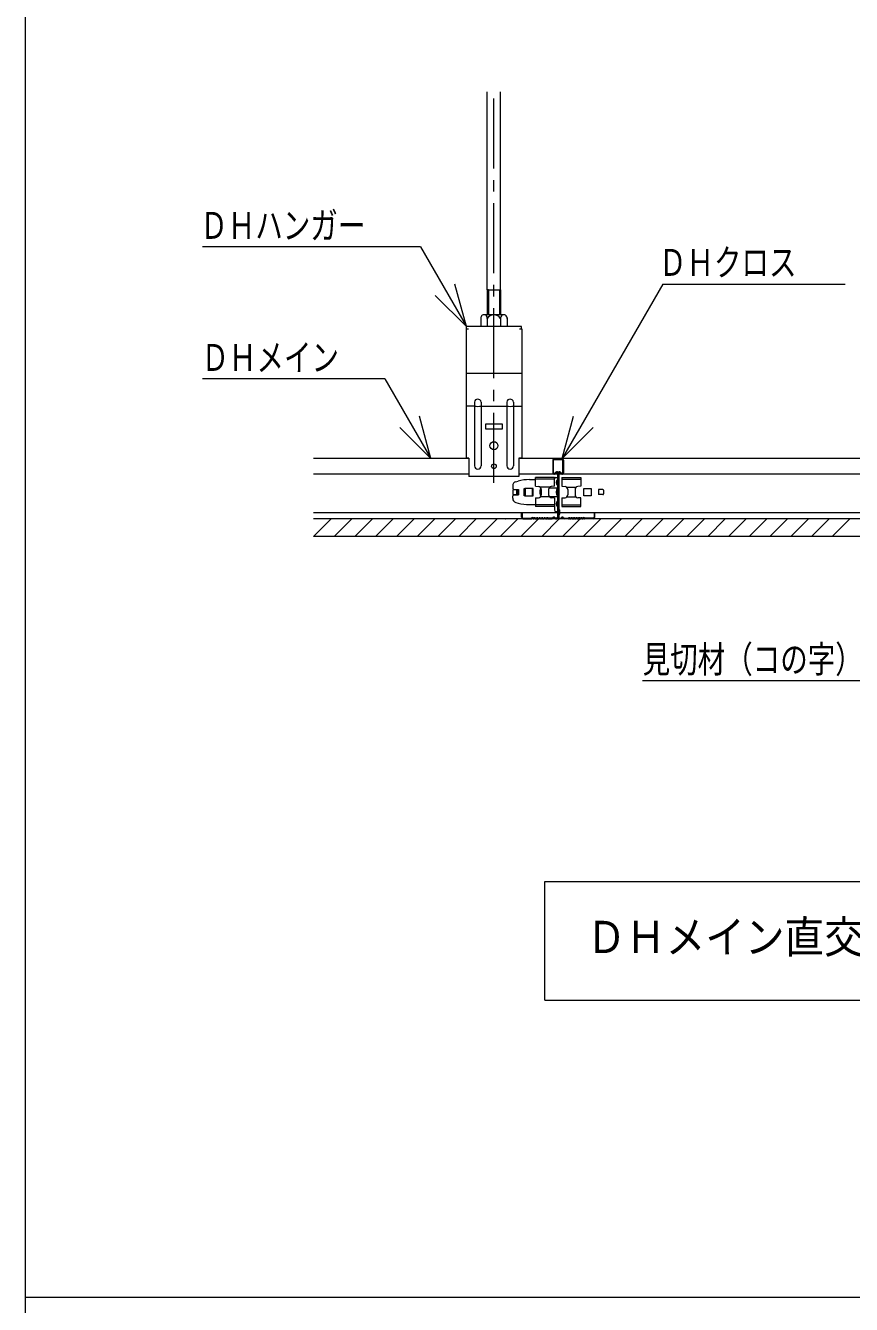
# Model space of a CAD drawing. Units: millimetres, scale not verified. Extents: x -205 to 205, y -142 to 142.
# Drawn here: x -205 to -148.7, y 9 to 96.2 of the extents above; entities that cross this region are included whole.
import ezdxf
from ezdxf.enums import TextEntityAlignment as Align

# ---------------------------------------------------------------- set-up
doc = ezdxf.new("R2010")
doc.units = ezdxf.units.MM
doc.header["$LTSCALE"] = 0.25
doc.linetypes.add('USER4', pattern=[28.575, 19.05, -3.175, 3.175, -3.175])
for name, color, linetype, lineweight in [('0-1_0-0 基本', 7, 'Continuous', 18), ('0-2_0-1 軸組', 7, 'Continuous', 18), ('0-3_0-2 インサート', 7, 'Continuous', 18), ('F-1_F-0 図枠', 7, 'Continuous', 18), ('F-2_F-1 レイアウト', 7, 'Continuous', 18)]:
    doc.layers.add(name, color=color, linetype=linetype, lineweight=lineweight)
doc.styles.add('ＭＳ ゴシック', font='')
doc.styles.get('ＭＳ ゴシック').set_extended_font_data('MS Gothic')

msp = doc.modelspace()

# ---------------------------------------------------------------- linework, layer by layer
at = {"layer": '0-1_0-0 基本'}
for p, q in [((-173.5352, 78.1406), (-173.5352, 91.6404)), ((-172.6352, 78.1406), (-172.6352, 91.6404)), ((-173.5352, 78.1406), (-173.5352, 76.4404)), ((-173.4552, 78.1406), (-173.5352, 78.1406)), ((-173.4552, 78.1406), (-173.4552, 76.4404)), ((-173.4552, 78.1406), (-172.6352, 78.1406)), ((-172.7152, 78.1406), (-172.7152, 76.4404)), ((-172.6352, 78.1406), (-172.6352, 76.4404)), ((-173.9852, 76.2379), (-173.9852, 75.6404)), ((-172.4102, 76.4404), (-173.7602, 76.4404)), ((-173.5352, 76.1904), (-173.5352, 75.6404)), ((-172.6352, 76.1904), (-172.6352, 75.6404)), ((-172.1852, 76.2379), (-172.1852, 75.6404)), ((-174.9852, 75.4804), (-174.9852, 66.6604)), ((-174.9852, 75.4804), (-174.8252, 75.4804)), ((-171.2052, 75.6404), (-174.9652, 75.6404)), ((-174.9652, 75.4804), (-174.9652, 75.6404)), ((-171.3452, 75.4804), (-171.1852, 75.4804)), ((-171.2052, 75.4804), (-171.2052, 75.6404)), ((-171.1852, 75.4804), (-171.1852, 66.6604)), ((-171.1852, 72.4404), (-174.9852, 72.4404)), ((-174.4102, 70.2173), (-174.9852, 70.2173)), ((-174.4102, 70.4954), (-174.4102, 66.1454)), ((-173.9602, 70.4954), (-173.9602, 66.1454)), ((-173.9602, 70.2173), (-172.2102, 70.2173)), ((-172.2102, 70.4954), (-172.2102, 66.1454)), ((-171.7602, 70.4954), (-171.7602, 66.1454)), ((-171.7602, 70.2173), (-171.1852, 70.2173)), ((-174.7852, 66.6404), (-185.3872, 66.6404)), ((-174.7852, 66.6604), (-174.9852, 66.6604)), ((-174.7852, 66.6604), (-174.7852, 65.4204)), ((-171.1852, 66.6604), (-171.3852, 66.6604)), ((-171.3852, 66.6604), (-171.3852, 65.4204)), ((-159.3023, 66.6404), (-171.3852, 66.6404)), ((-147.2899, 66.6404), (-159.3023, 66.6404)), ((-174.7852, 65.5804), (-185.3872, 65.5804)), ((-171.3852, 65.4204), (-174.7852, 65.4204)), ((-159.3023, 65.5804), (-171.3852, 65.5804)), ((-147.2899, 65.5804), (-159.3023, 65.5804)), ((-171.8083, 64.7802), (-171.8083, 64.6204)), ((-171.7583, 64.5354), (-171.4583, 64.5354)), ((-171.7283, 64.5404), (-171.4083, 64.5404)), ((-171.5859, 65.07), (-171.4434, 65.1082)), ((-171.5583, 64.5354), (-171.5583, 64.1854)), ((-171.5083, 64.5354), (-171.5083, 64.1854)), ((-171.4583, 64.5354), (-171.4583, 64.1854)), ((-171.4083, 64.5404), (-171.4083, 64.1804)), ((-170.9463, 64.6104), (-170.9463, 64.1104)), ((-170.6669, 65.2104), (-170.2583, 65.2104)), ((-168.9583, 65.3435), (-170.2583, 65.3435)), ((-170.2583, 64.7604), (-170.2583, 65.3435)), ((-168.9583, 65.2404), (-170.2583, 65.2404)), ((-170.2583, 64.7604), (-170.0409, 64.7414)), ((-169.2953, 64.6878), (-169.9213, 64.6878)), ((-169.8583, 64.5421), (-169.8583, 64.1787)), ((-169.3583, 64.5421), (-169.3583, 64.1787)), ((-169.3196, 64.6604), (-168.7583, 64.6604)), ((-168.9583, 64.7604), (-169.1757, 64.7414)), ((-168.9583, 64.7604), (-168.9583, 65.3435)), ((-168.8583, 65.3604), (-168.7583, 65.3604)), ((-168.4583, 65.3435), (-167.1583, 65.3435)), ((-168.4583, 65.3435), (-168.4583, 64.7604)), ((-168.4583, 65.2404), (-167.1583, 65.2404)), ((-168.4583, 64.7604), (-168.2409, 64.7414)), ((-168.1213, 64.6878), (-167.4953, 64.6878)), ((-168.0583, 64.5421), (-168.0583, 64.1787)), ((-167.5583, 64.5421), (-167.5583, 64.1787)), ((-167.1583, 64.7604), (-167.3757, 64.7414)), ((-167.1583, 65.3435), (-167.1583, 64.7604)), ((-166.9583, 64.6104), (-166.4481, 64.6104)), ((-166.4702, 64.6104), (-166.4702, 64.1104)), ((-166.4583, 64.6104), (-166.4583, 64.1104)), ((-166.4481, 64.6104), (-166.4481, 64.1104)), ((-165.9583, 64.5354), (-165.9583, 64.1854)), ((-165.6583, 64.5354), (-165.9583, 64.5354)), ((-171.8083, 64.4854), (-171.8083, 64.2354)), ((-171.8083, 63.9406), (-171.8083, 64.1004)), ((-171.7583, 64.1854), (-171.4583, 64.1854)), ((-171.7283, 64.1804), (-171.4083, 64.1804)), ((-171.5859, 63.6508), (-171.4434, 63.6126)), ((-170.2583, 63.9604), (-170.0409, 63.9794)), ((-170.2583, 63.9604), (-170.2583, 63.3773)), ((-169.9583, 64.4604), (-169.9583, 64.2604)), ((-169.2953, 64.0329), (-169.9213, 64.0329)), ((-169.3196, 64.0604), (-168.7583, 64.0604)), ((-168.9583, 63.9604), (-169.1757, 63.9794)), ((-168.9583, 63.9604), (-168.9583, 63.3773)), ((-168.4583, 63.9604), (-168.2409, 63.9794)), ((-168.4583, 63.9604), (-168.4583, 63.3773)), ((-168.1213, 64.0329), (-167.4953, 64.0329)), ((-167.1583, 63.9604), (-167.3757, 63.9794)), ((-167.1583, 63.3773), (-167.1583, 63.9604)), ((-165.6583, 64.1854), (-165.9583, 64.1854)), ((-165.6083, 64.4854), (-165.6083, 64.2354)), ((-159.3023, 62.9404), (-185.3872, 62.9404)), ((-170.6669, 63.5104), (-170.2583, 63.5104)), ((-168.9583, 63.4804), (-170.2583, 63.4804)), ((-168.9583, 63.3773), (-170.2583, 63.3773)), ((-168.9583, 63.5104), (-168.9583, 63.1404)), ((-168.8583, 63.0404), (-168.7583, 63.0404)), ((-168.7583, 63.1504), (-168.5883, 63.1504)), ((-168.7583, 62.8504), (-168.5883, 62.8504)), ((-168.5883, 62.8504), (-168.5883, 63.1504)), ((-168.4583, 63.4804), (-167.1583, 63.4804)), ((-168.4583, 63.3773), (-167.1583, 63.3773)), ((-133.8629, 62.9404), (-159.3023, 62.9404)), ((-170.6352, 62.5404), (-185.3872, 62.5404)), ((-185.3872, 61.3404), (-184.1872, 62.5404)), ((-183.973, 61.3404), (-182.773, 62.5404)), ((-182.5588, 61.3404), (-181.3588, 62.5404)), ((-181.1446, 61.3404), (-179.9446, 62.5404)), ((-179.7304, 61.3404), (-178.5304, 62.5404)), ((-178.3161, 61.3404), (-177.1161, 62.5404)), ((-176.9019, 61.3404), (-175.7019, 62.5404)), ((-175.4877, 61.3404), (-174.2877, 62.5404)), ((-174.0735, 61.3404), (-172.8735, 62.5404)), ((-172.6593, 61.3404), (-171.4593, 62.5404)), ((-172.3083, 62.536), (-172.3039, 62.5404)), ((-171.2451, 61.3404), (-170.0451, 62.5404)), ((-131.3129, 62.5404), (-170.5852, 62.5404)), ((-169.8309, 61.3404), (-168.6309, 62.5404)), ((-168.4166, 61.3404), (-167.2166, 62.5404)), ((-167.0024, 61.3404), (-165.8024, 62.5404)), ((-165.5882, 61.3404), (-164.3882, 62.5404)), ((-164.174, 61.3404), (-162.974, 62.5404)), ((-162.7598, 61.3404), (-161.5598, 62.5404)), ((-161.3456, 61.3404), (-160.1456, 62.5404)), ((-159.9314, 61.3404), (-158.7314, 62.5404)), ((-158.5171, 61.3404), (-157.3171, 62.5404)), ((-157.1029, 61.3404), (-155.9029, 62.5404)), ((-155.6887, 61.3404), (-154.4887, 62.5404)), ((-154.2745, 61.3404), (-153.0745, 62.5404)), ((-152.8603, 61.3404), (-151.6603, 62.5404)), ((-151.4461, 61.3404), (-150.2461, 62.5404)), ((-150.0319, 61.3404), (-148.8319, 62.5404)), ((-131.3129, 61.3404), (-185.3872, 61.3404))]:
    msp.add_line(p, q, dxfattribs=at)
at = {"layer": '0-1_0-0 基本', "color": 4, "linetype": 'USER4'}
msp.add_line((-173.0852, 64.9897), (-173.0852, 91.6404), dxfattribs=at)
at = {"layer": '0-1_0-0 基本'}
for points in [[(-172.5352, 68.6504), (-173.6352, 68.6504), (-173.6352, 69.0004), (-172.5352, 69.0004)], [(-170.9685, 64.1104), (-170.4583, 64.1104), (-170.4583, 64.6104), (-170.9685, 64.6104)], [(-170.9683, 64.1054), (-170.4183, 64.1054), (-170.4183, 64.6154), (-170.9683, 64.6154)]]:
    msp.add_lwpolyline(points, close=True, dxfattribs=at)
for points in [[(-170.9683, 64.1054), (-171.0183, 64.1054), (-171.0183, 64.6154), (-170.9683, 64.6154)], [(-166.4481, 64.1104), (-166.9583, 64.1104), (-166.9583, 64.6104)]]:
    msp.add_lwpolyline(points, dxfattribs=at)
for centre, radius in [((-173.0852, 67.5204), 0.275), ((-173.0852, 66.1204), 0.16)]:
    msp.add_circle(centre, radius, dxfattribs=at)
for centre, radius, start, end in [((-173.7602, 76.2141), 0.2263, 353.97442, 186.02558), ((-173.0852, 75.9104), 0.53, 31.89079, 148.10921), ((-172.4102, 76.2141), 0.2263, 353.97442, 186.02558), ((-174.1852, 70.4689), 0.2266, 6.73292, 173.26708), ((-171.9852, 70.4689), 0.2266, 6.73292, 173.26708), ((-174.1852, 71.9027), 1.7004, 262.39609, 277.60391), ((-171.9852, 71.9027), 1.7004, 262.39609, 277.60391), ((-174.1852, 66.1454), 0.225, 180, 0), ((-171.9852, 66.1454), 0.225, 180, 0), ((-171.5083, 64.7802), 0.3, 105, 180), ((-171.7283, 64.6204), 0.08, 180, 270), ((-171.7583, 64.4854), 0.05, 90, 180), ((-170.6669, 62.2104), 3, 90, 105), ((-170.0583, 64.5421), 0.2, 0, 85), ((-169.7583, 64.4604), 0.2, 125.77673, 180), ((-169.1583, 64.5421), 0.2, 95, 180), ((-168.8583, 65.2604), 0.1, 90, 180), ((-168.5483, 65.0104), 0.29, 136.39718, 223.60282), ((-168.2358, 64.3604), 0.6025, 150.13717, 209.86283), ((-168.2583, 64.5421), 0.2, 0, 85), ((-167.3583, 64.5421), 0.2, 95, 180), ((-165.6583, 64.4854), 0.05, 0, 90), ((-171.7583, 64.2354), 0.05, 180, 270), ((-171.7283, 64.1004), 0.08, 90, 180), ((-171.5083, 63.9406), 0.3, 180, 255), ((-170.0583, 64.1787), 0.2, 275, 0), ((-169.7583, 64.2604), 0.2, 180, 234.22327), ((-169.1583, 64.1787), 0.2, 180, 265), ((-168.5483, 63.5604), 0.29, 136.39718, 223.60282), ((-168.2583, 64.1787), 0.2, 275, 0), ((-167.3583, 64.1787), 0.2, 180, 265), ((-165.6583, 64.2354), 0.05, 270, 0), ((-170.6669, 66.5104), 3, 255, 270), ((-168.8583, 63.1404), 0.1, 180, 270)]:
    msp.add_arc(centre, radius, start, end, dxfattribs=at)
at = {"layer": '0-2_0-1 軸組'}
for p, q in [((-169.0733, 66.5404), (-169.0733, 65.6804)), ((-169.0233, 65.6804), (-169.0233, 66.5404)), ((-168.9733, 66.6404), (-168.4433, 66.6404)), ((-168.9733, 66.5904), (-168.4433, 66.5904)), ((-168.3933, 65.6804), (-168.3933, 66.5404)), ((-168.3433, 66.5404), (-168.3433, 65.6804)), ((-168.9362, 65.6468), (-168.8619, 65.721)), ((-168.9026, 65.6097), (-168.8266, 65.6857)), ((-168.7583, 65.6574), (-168.7583, 62.6404)), ((-168.7083, 65.6574), (-168.7083, 62.6404)), ((-168.7083, 65.5541), (-168.7083, 62.6404)), ((-168.6583, 65.6574), (-168.6583, 62.6404)), ((-168.514, 65.6097), (-168.59, 65.6857)), ((-168.4804, 65.6468), (-168.5546, 65.721)), ((-171.2083, 62.6404), (-171.2083, 62.9404)), ((-171.2083, 62.9404), (-171.1583, 62.9404)), ((-171.1583, 62.9404), (-171.1583, 62.6404)), ((-166.2583, 62.9404), (-166.2583, 62.6404)), ((-166.2083, 62.9404), (-166.2583, 62.9404)), ((-166.2083, 62.6404), (-166.2083, 62.9404)), ((-171.1083, 62.5904), (-170.5356, 62.5904)), ((-171.1083, 62.5404), (-170.5356, 62.5404)), ((-170.5078, 62.6099), (-170.5214, 62.5962)), ((-170.4724, 62.5745), (-170.4861, 62.5609)), ((-170.4441, 62.5745), (-170.4305, 62.5609)), ((-170.3951, 62.5962), (-170.4088, 62.6099)), ((-170.3649, 62.5904), (-170.381, 62.5904)), ((-170.3649, 62.5404), (-170.381, 62.5404)), ((-170.2517, 62.5904), (-170.1949, 62.5904)), ((-170.2517, 62.5404), (-170.1949, 62.5404)), ((-170.0817, 62.5904), (-170.0249, 62.5904)), ((-170.0249, 62.5404), (-170.0817, 62.5404)), ((-169.9117, 62.5904), (-169.8549, 62.5904)), ((-169.8549, 62.5404), (-169.9117, 62.5404)), ((-169.7417, 62.5904), (-169.6849, 62.5904)), ((-169.7417, 62.5404), (-169.6849, 62.5404)), ((-169.5717, 62.5904), (-169.5149, 62.5904)), ((-169.5149, 62.5404), (-169.5717, 62.5404)), ((-169.1134, 62.5904), (-169.4017, 62.5904)), ((-169.4017, 62.5404), (-169.1148, 62.5404)), ((-169.0828, 62.6047), (-169.0672, 62.6232)), ((-169.0289, 62.5911), (-169.0445, 62.5725)), ((-168.9676, 62.5911), (-168.9521, 62.5725)), ((-168.9138, 62.6047), (-168.9293, 62.6232)), ((-168.8083, 62.5904), (-168.8831, 62.5904)), ((-168.8831, 62.5404), (-168.8083, 62.5404)), ((-168.6083, 62.5904), (-168.5334, 62.5904)), ((-168.5334, 62.5404), (-168.6083, 62.5404)), ((-168.5028, 62.6047), (-168.4872, 62.6232)), ((-168.4489, 62.5911), (-168.4645, 62.5725)), ((-168.3876, 62.5911), (-168.3721, 62.5725)), ((-168.3338, 62.6047), (-168.3493, 62.6232)), ((-168.3031, 62.5904), (-168.0149, 62.5904)), ((-168.0149, 62.5404), (-168.3018, 62.5404)), ((-167.8449, 62.5904), (-167.9017, 62.5904)), ((-167.9017, 62.5404), (-167.8449, 62.5404)), ((-167.6749, 62.5904), (-167.7317, 62.5904)), ((-167.7317, 62.5404), (-167.6749, 62.5404)), ((-167.5049, 62.5904), (-167.5617, 62.5904)), ((-167.5617, 62.5404), (-167.5049, 62.5404)), ((-167.3349, 62.5904), (-167.3917, 62.5904)), ((-167.3917, 62.5404), (-167.3349, 62.5404)), ((-167.1649, 62.5904), (-167.2217, 62.5904)), ((-167.2217, 62.5404), (-167.1649, 62.5404)), ((-167.0517, 62.5904), (-167.0356, 62.5904)), ((-167.0517, 62.5404), (-167.0356, 62.5404)), ((-167.0214, 62.5962), (-167.0078, 62.6099)), ((-166.9724, 62.5745), (-166.9861, 62.5609)), ((-166.9441, 62.5745), (-166.9305, 62.5609)), ((-166.9088, 62.6099), (-166.8951, 62.5962)), ((-166.3083, 62.5904), (-166.881, 62.5904)), ((-166.3083, 62.5404), (-166.881, 62.5404))]:
    msp.add_line(p, q, dxfattribs=at)
for centre, radius, start, end in [((-168.9733, 66.5404), 0.1, 90, 180), ((-168.9733, 66.5404), 0.05, 90, 180), ((-168.4433, 66.5404), 0.1, 0, 90), ((-168.4433, 66.5404), 0.05, 0, 90), ((-168.9733, 65.6804), 0.1, 180, 315), ((-168.9733, 65.6804), 0.05, 180, 317.84797), ((-168.7983, 65.6574), 0.09, 0, 135), ((-168.7983, 65.6574), 0.04, 0, 135), ((-168.6183, 65.6574), 0.09, 45, 180), ((-168.6183, 65.6574), 0.04, 45, 180), ((-168.4433, 65.6804), 0.1, 225, 0), ((-168.4433, 65.6804), 0.05, 222.15203, 0), ((-171.1083, 62.6404), 0.1, 180, 270), ((-171.1083, 62.6404), 0.05, 180, 270), ((-170.5356, 62.6104), 0.02, 270, 315), ((-170.5356, 62.6104), 0.07, 270, 315), ((-170.4583, 62.5604), 0.07, 45, 135), ((-170.4583, 62.5604), 0.02, 45, 135), ((-170.381, 62.6104), 0.07, 225, 270), ((-170.381, 62.6104), 0.02, 225, 270), ((-170.3649, 62.6104), 0.02, 270, 308.94244), ((-170.3649, 62.6104), 0.07, 270, 308.94244), ((-170.3083, 62.5404), 0.07, 51.05756, 128.94244), ((-170.3083, 62.5404), 0.02, 53.1301, 128.94244), ((-170.2517, 62.6104), 0.07, 231.05756, 270), ((-170.2517, 62.6104), 0.02, 231.05756, 270), ((-170.1949, 62.6104), 0.02, 270, 308.94244), ((-170.1949, 62.6104), 0.07, 270, 308.94244), ((-170.1383, 62.5404), 0.07, 51.05756, 128.94244), ((-170.1383, 62.5404), 0.02, 51.05756, 126.8699), ((-170.0817, 62.6104), 0.07, 231.05756, 270), ((-170.0817, 62.6104), 0.02, 231.05756, 270), ((-170.0249, 62.6104), 0.02, 270, 308.94244), ((-170.0249, 62.6104), 0.07, 270, 308.94244), ((-169.9683, 62.5404), 0.07, 51.05756, 128.94244), ((-169.9683, 62.5404), 0.02, 51.05756, 126.8699), ((-169.9117, 62.6104), 0.07, 231.05756, 270), ((-169.9117, 62.6104), 0.02, 231.05756, 270), ((-169.8549, 62.6104), 0.02, 270, 308.94244), ((-169.8549, 62.6104), 0.07, 270, 308.94244), ((-169.7983, 62.5404), 0.07, 51.05756, 128.94244), ((-169.7983, 62.5404), 0.02, 51.05756, 126.8699), ((-169.7417, 62.6104), 0.07, 231.05756, 270), ((-169.7417, 62.6104), 0.02, 231.05756, 270), ((-169.6849, 62.6104), 0.02, 270, 308.94244), ((-169.6849, 62.6104), 0.07, 270, 308.94244), ((-169.6283, 62.5404), 0.07, 51.05756, 128.94244), ((-169.6283, 62.5404), 0.02, 51.05756, 126.8699), ((-169.5717, 62.6104), 0.07, 231.05756, 270), ((-169.5717, 62.6104), 0.02, 231.05756, 270), ((-169.5149, 62.6104), 0.02, 270, 308.94244), ((-169.5149, 62.6104), 0.07, 270, 308.94244), ((-169.4583, 62.5404), 0.07, 51.05756, 128.94244), ((-169.4583, 62.5404), 0.02, 51.05756, 126.8699), ((-169.4017, 62.6104), 0.07, 231.05756, 270), ((-169.4017, 62.6104), 0.02, 231.05756, 270), ((-169.1134, 62.6304), 0.04, 270, 320), ((-169.1134, 62.6304), 0.09, 270, 320), ((-168.9983, 62.5654), 0.09, 40, 140), ((-168.9983, 62.5654), 0.04, 40, 140), ((-168.8831, 62.6304), 0.09, 220, 270), ((-168.8831, 62.6304), 0.04, 220, 270), ((-168.8083, 62.6404), 0.05, 270, 0), ((-168.8083, 62.6404), 0.1, 270, 0), ((-168.6083, 62.6404), 0.1, 180, 270), ((-168.6083, 62.6404), 0.05, 180, 270), ((-168.5334, 62.6304), 0.04, 270, 320), ((-168.5334, 62.6304), 0.09, 270, 320), ((-168.4183, 62.5654), 0.09, 40, 140), ((-168.4183, 62.5654), 0.04, 40, 140), ((-168.3031, 62.6304), 0.09, 220, 270), ((-168.3031, 62.6304), 0.04, 220, 270), ((-168.0149, 62.6104), 0.02, 270, 308.94244), ((-168.0149, 62.6104), 0.07, 270, 308.94244), ((-167.9583, 62.5404), 0.07, 51.05756, 128.94244), ((-167.9583, 62.5404), 0.02, 53.1301, 128.94244), ((-167.9017, 62.6104), 0.07, 231.05756, 270), ((-167.9017, 62.6104), 0.02, 231.05756, 270), ((-167.8449, 62.6104), 0.02, 270, 308.94244), ((-167.8449, 62.6104), 0.07, 270, 308.94244), ((-167.7883, 62.5404), 0.07, 51.05756, 128.94244), ((-167.7883, 62.5404), 0.02, 53.1301, 128.94244), ((-167.7317, 62.6104), 0.07, 231.05756, 270), ((-167.7317, 62.6104), 0.02, 231.05756, 270), ((-167.6749, 62.6104), 0.02, 270, 308.94244), ((-167.6749, 62.6104), 0.07, 270, 308.94244), ((-167.6183, 62.5404), 0.07, 51.05756, 128.94244), ((-167.6183, 62.5404), 0.02, 53.1301, 128.94244), ((-167.5617, 62.6104), 0.07, 231.05756, 270), ((-167.5617, 62.6104), 0.02, 231.05756, 270), ((-167.5049, 62.6104), 0.02, 270, 308.94244), ((-167.5049, 62.6104), 0.07, 270, 308.94244), ((-167.4483, 62.5404), 0.07, 51.05756, 128.94244), ((-167.4483, 62.5404), 0.02, 53.1301, 128.94244), ((-167.3917, 62.6104), 0.07, 231.05756, 270), ((-167.3917, 62.6104), 0.02, 231.05756, 270), ((-167.3349, 62.6104), 0.02, 270, 308.94244), ((-167.3349, 62.6104), 0.07, 270, 308.94244), ((-167.2783, 62.5404), 0.07, 51.05756, 128.94244), ((-167.2783, 62.5404), 0.02, 53.1301, 128.94244), ((-167.2217, 62.6104), 0.07, 231.05756, 270), ((-167.2217, 62.6104), 0.02, 231.05756, 270), ((-167.1649, 62.6104), 0.02, 270, 308.94244), ((-167.1649, 62.6104), 0.07, 270, 308.94244), ((-167.1083, 62.5404), 0.07, 51.05756, 128.94244), ((-167.1083, 62.5404), 0.02, 51.05756, 126.8699), ((-167.0517, 62.6104), 0.07, 231.05756, 270), ((-167.0517, 62.6104), 0.02, 231.05756, 270), ((-167.0356, 62.6104), 0.02, 270, 315), ((-167.0356, 62.6104), 0.07, 270, 315), ((-166.9583, 62.5604), 0.07, 45, 135), ((-166.9583, 62.5604), 0.02, 45, 135), ((-166.881, 62.6104), 0.07, 225, 270), ((-166.881, 62.6104), 0.02, 225, 270), ((-166.3083, 62.6404), 0.05, 270, 0), ((-166.3083, 62.6404), 0.1, 270, 0)]:
    msp.add_arc(centre, radius, start, end, dxfattribs=at)
at = {"layer": '0-3_0-2 インサート'}
for p, q in [((-178.0983, 81.0671), (-192.9522, 81.0671)), ((-178.0983, 81.0671), (-174.9652, 75.6404)), ((-174.9652, 75.6404), (-175.7417, 78.5381)), ((-161.574, 78.5339), (-149.1407, 78.5339)), ((-174.9652, 75.6404), (-177.0866, 77.7617)), ((-180.5188, 72.0671), (-192.9522, 72.0671)), ((-180.5188, 72.0671), (-177.3857, 66.6404)), ((-177.3857, 66.6404), (-178.1622, 69.5381)), ((-177.3857, 66.6404), (-179.507, 68.7617)), ((-168.4408, 66.6404), (-166.3195, 68.7617)), ((-137.0056, 51.5018), (-162.9516, 51.5018)), ((-169.6176, 29.7439), (-111.9456, 29.7439))]:
    msp.add_line(p, q, dxfattribs=at)
for points in [[(-161.574, 78.5339), (-168.4408, 66.6404), (-167.6643, 69.5381)], [(-169.6176, 29.7439), (-169.6176, 37.8177), (-111.9456, 37.8177)]]:
    msp.add_lwpolyline(points, dxfattribs=at)
at = {"layer": 'F-1_F-0 図枠'}
msp.add_line((-205, -142.5), (-205, 142.5), dxfattribs=at)
at = {"layer": 'F-2_F-1 レイアウト'}
msp.add_line((-205, 9.5), (-0.5, 9.5), dxfattribs=at)

# ---------------------------------------------------------------- texts
at = {"layer": '0-3_0-2 インサート', "style": 'ＭＳ ゴシック'}
for s, height, width, p in [('ＤＨハンガー', 1.833, 0.75, (-193.0983, 81.0671)), ('ＤＨクロス', 1.833, 0.75, (-161.8428, 78.5467)), ('ＤＨメイン', 1.833, 0.75, (-193.0188, 72.0671)), ('見切材（コの字）', 1.833, 0.75, (-162.9516, 51.5018)), ('ＤＨメイン直交方向\u3000壁際断面図', 2.199, 0.9, (-166.7816, 32.2808))]:
    msp.add_text(s, height=height, dxfattribs=dict(at, width=width)).set_placement(p, align=Align.BOTTOM_LEFT)

doc.saveas('drawing.dxf')
